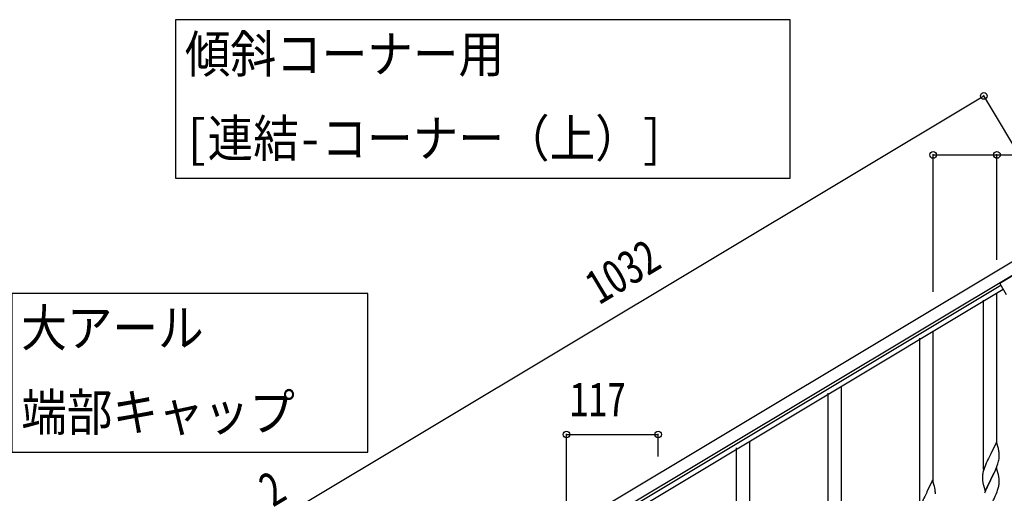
# Model space of a CAD drawing. Units: millimetres, scale not verified. Extents: x -4015 to 4015, y -2862 to 2860.
# Drawn here: x -2143 to -886, y -802 to -197 of the extents above; entities that cross this region are included whole.
import ezdxf
from ezdxf.enums import TextEntityAlignment as Align

# ---------------------------------------------------------------- set-up
doc = ezdxf.new("R2010")
doc.units = ezdxf.units.MM
doc.header["$LTSCALE"] = 10
doc.layers.add('0-3_YKK_A1', color=4, linetype='Continuous')
doc.layers.add('0-4_YKK_D', color=6, linetype='Continuous')
doc.styles.add('ＭＳ ゴシック', font='')
doc.styles.get('ＭＳ ゴシック').set_extended_font_data('MS Gothic')

msp = doc.modelspace()

# ---------------------------------------------------------------- linework, layer by layer
at = {"layer": '0-3_YKK_A1'}
for p, q in [((-1694.07, -996.45), (-809.11, -465.55)), ((-1686.36, -1009.31), (-801.39, -478.41)), ((-857.39, -513.25), (-891.69, -533.83)), ((-890.18, -536.34), (-1642.28, -987.54)), ((-891.69, -533.83), (-883.3, -547.82)), ((-887.1, -541.49), (-1639.19, -992.68)), ((-895.17, -738.5), (-895.17, -546.34)), ((-912.17, -771.41), (-912.17, -554.84)), ((-976.67, -787.17), (-976.67, -595)), ((-993.67, -820.08), (-993.67, -603.5)), ((-1093.67, -857.36), (-1093.67, -665.19)), ((-1110.67, -890.27), (-1110.67, -673.69)), ((-1210.67, -927.55), (-1210.67, -735.38)), ((-1227.67, -960.46), (-1227.67, -743.88))]:
    msp.add_line(p, q, dxfattribs=at)
for points in [[(-1943.88, -196.53), (-1943.88, -399.08), (-1159.32, -399.08), (-1159.32, -196.53)], [(-2152.72, -546.53), (-2152.72, -749.08), (-1698.16, -749.08), (-1698.16, -546.53)]]:
    msp.add_lwpolyline(points, close=True, dxfattribs=at)
for points in [[(-895.77, -736.46), (-903, -751.32), (-903.34, -751.99), (-905.95, -757.18), (-907.05, -759.48), (-907.72, -760.92), (-908.83, -763.38), (-910.3, -766.91), (-910.89, -768.43), (-911.61, -770.45), (-912.25, -772.43), (-912.67, -773.89), (-913.03, -775.32), (-913.32, -776.7), (-913.54, -778.04)], [(-893.04, -746), (-893.38, -744.59), (-895.77, -736.46)], [(-913.37, -787.09), (-913.23, -788.08), (-913.05, -789.03), (-912.95, -789.5), (-912.74, -790.44), (-912.49, -791.4), (-910.22, -799.05), (-903, -784.19), (-902.83, -783.86), (-901.11, -780.47), (-898.72, -775.55), (-897.17, -772.13), (-896.73, -771.13), (-895.69, -768.6), (-894.73, -766.07), (-894.05, -764.06), (-893.59, -762.58), (-893.07, -760.66), (-892.76, -759.26), (-892.52, -757.91), (-892.36, -756.61), (-892.3, -755.78), (-892.28, -754.99), (-892.28, -753.84), (-892.33, -752.11), (-892.39, -750.87), (-892.5, -749.46)], [(-895.77, -769.33), (-903, -784.19), (-903.34, -784.86), (-906.16, -790.5), (-907.72, -793.79), (-908.83, -796.25), (-910.3, -799.78), (-911.07, -801.81)], [(-893.04, -778.87), (-893.26, -777.93), (-893.51, -776.98), (-895.77, -769.33)], [(-977.27, -785.13), (-984.5, -799.98), (-984.84, -800.65), (-987.45, -805.85), (-988.55, -808.15), (-989.22, -809.58), (-990.33, -812.04), (-991.8, -815.57), (-992.39, -817.09), (-993.11, -819.11), (-993.75, -821.1), (-994.17, -822.56), (-994.53, -823.98), (-994.82, -825.37), (-995.04, -826.7)], [(-974.54, -794.67), (-974.88, -793.25), (-977.27, -785.13)], [(-913.67, -779.31), (-913.71, -780.13), (-913.72, -780.52), (-913.7, -782.38), (-913.67, -783.39), (-913.62, -784.34), (-913.54, -785.5)], [(-893.19, -794.01), (-892.86, -792.59), (-892.59, -791.23), (-892.4, -789.91)], [(-892.3, -788.66), (-892.28, -787.86), (-892.28, -786.71), (-892.33, -784.98), (-892.39, -783.74), (-892.5, -782.33)], [(-973.78, -802.5), (-973.83, -800.78), (-973.89, -799.53), (-974, -798.12)], [(-912.74, -823.32), (-912.49, -824.27), (-910.22, -831.92), (-903, -817.06), (-902.83, -816.73), (-901.11, -813.34), (-899.61, -810.29), (-898.49, -807.94), (-897.38, -805.5), (-896.31, -802.99), (-895.11, -799.95), (-894.38, -797.93), (-893.89, -796.44)]]:
    msp.add_lwpolyline(points, dxfattribs=at)
for centre, radius, start, end in [((-934.51, -754.71), 42.37, 9.56725, 11.859), ((-937.36, -754.31), 45.12, 6.17603, 8.46779), ((-881.73, -781.93), 32.04, 173.03232, 175.32407), ((-934.51, -787.58), 42.37, 9.56725, 11.859), ((-873.71, -782.05), 39.98, 184.9569, 187.24866), ((-937.36, -787.18), 45.12, 6.17603, 8.46779), ((-923.72, -786.66), 31.49, 354.07159, 356.36334), ((-1016.01, -803.38), 42.37, 9.56725, 11.859), ((-1018.86, -802.98), 45.12, 6.17603, 8.46779), ((-954.29, -777.72), 63.23, 342.78424, 345.07599)]:
    msp.add_arc(centre, radius, start, end, dxfattribs=at)
at = {"layer": '0-4_YKK_D'}
for p, q in [((-1796.96, -824.94), (-911.99, -294.04)), ((-836.37, -420.1), (-912.51, -293.19)), ((-976.67, -544.17), (-976.67, -368.41)), ((-895.17, -503.41), (-895.17, -368.41)), ((-1444.67, -824.99), (-1444.67, -725.64)), ((-1444.67, -726.64), (-1327.67, -726.64)), ((-1327.67, -754.8), (-1327.67, -725.64))]:
    msp.add_line(p, q, dxfattribs=at)
msp.add_lwpolyline([(-976.67, -369.41), (-895.17, -369.41), (-707.77, -369.41)], dxfattribs=at)
for centre in [(-911.99, -294.04), (-976.67, -369.41), (-895.17, -369.41), (-1444.67, -726.64), (-1327.67, -726.64)]:
    msp.add_circle(centre, 4.25, dxfattribs=at)

# ---------------------------------------------------------------- texts
at = {"layer": '0-3_YKK_A1', "style": 'ＭＳ ゴシック', "width": 0.9}
for s, p in [('傾斜コーナー用', (-1931.86, -278.35)), ('[連結-コーナー（上）]', (-1931.86, -386.14)), ('大アール', (-2140.69, -628.35)), ('端部キャップ', (-2140.69, -736.14))]:
    msp.add_text(s, height=47.42, dxfattribs=at).set_placement(p, align=Align.BOTTOM_LEFT)
at = {"layer": '0-4_YKK_D', "style": 'ＭＳ ゴシック', "width": 0.8}
for s, rotation, p in [('1032', 30.96, (-1396.11, -572.81)), ('2', 30.959, (-1812.82, -831.54))]:
    msp.add_text(s, height=43.99, rotation=rotation, dxfattribs=at).set_placement(p, align=Align.BOTTOM_LEFT)
msp.add_text('117', height=43.99, dxfattribs=at).set_placement((-1440.57, -716.64), align=Align.BOTTOM_LEFT)

doc.saveas('drawing.dxf')
